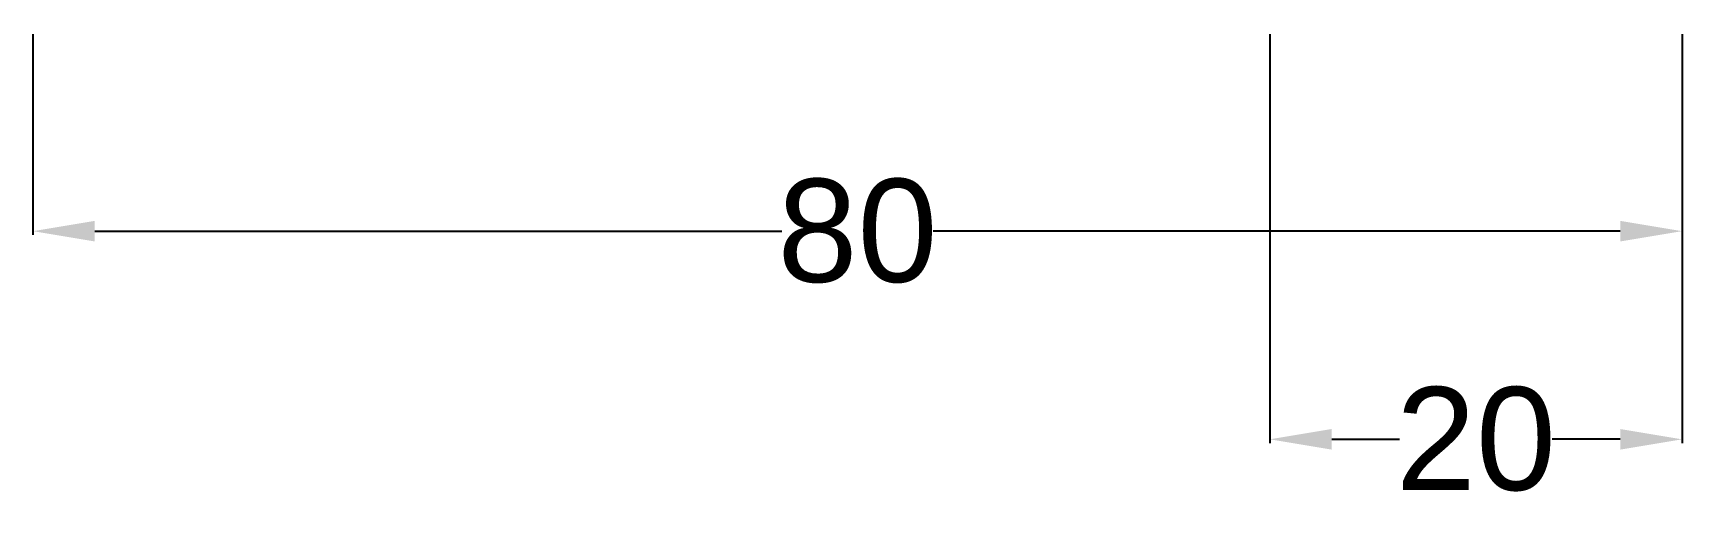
# Model space of a CAD drawing. Header units: millimetres. Extents: x 5 to 85, y -8 to 15.
import ezdxf

# ---------------------------------------------------------------- set-up
doc = ezdxf.new("R2010")
doc.units = ezdxf.units.MM
doc.header["$MEASUREMENT"] = 0
doc.styles.get("Standard").update_dxf_attribs({"font": 'arial.ttf'})
doc.dimstyles.get("Standard").update_dxf_attribs({"dimtxt": 5, "dimasz": 3, "dimexe": 0.18, "dimexo": 0.0625, "dimgap": 0.09, "dimtad": 0, "dimtih": 1, "dimtoh": 1, "dimdec": 0, "dimzin": 0, "dimdsep": 46, "dimtxsty": 'Standard', "dimcen": 0.09, "dimadec": 0, "dimazin": 0, "dimtfac": 1, "dimtdec": 0, "dimtofl": 0, "dimtmove": 0, "dimatfit": 3, "dimfxl": 1, "dimtolj": 1, "dimtzin": 0, "dimarcsym": 0})

# ---------------------------------------------------------------- blocks, each defined once
blk = doc.blocks.new('*D3')
at = {"color": 0, "lineweight": -2, "transparency": 16777216}
for p, q in [((5.039, 14.94), (5.039, 5.216)), ((85.039, 14.94), (85.039, 5.216)), ((8.039, 5.396), (41.373, 5.396)), ((82.039, 5.396), (48.705, 5.396))]:
    blk.add_line(p, q, dxfattribs=at)
at = {"color": 0, "transparency": 16777216}
for points in [[(8.039, 5.896), (8.039, 4.896), (5.039, 5.396)], [(82.039, 5.896), (82.039, 4.896), (85.039, 5.396)]]:
    blk.add_solid(points, dxfattribs=at)
at = {"layer": 'Defpoints', "color": 0, "transparency": 16777216}
for p in [(5.039, 15.003), (85.039, 15.003), (85.039, 5.396)]:
    blk.add_point(p, dxfattribs=at)
at = {"color": 0, "transparency": 16777216, "insert": (45.039, 5.396), "char_height": 5, "attachment_point": 5}
blk.add_mtext('\\A1;80', dxfattribs=at)
blk = doc.blocks.new('*D4')
at = {"color": 0, "lineweight": -2, "transparency": 16777216}
for p, q in [((65.045, 14.94), (65.045, -4.876)), ((85.039, 14.94), (85.039, -4.876)), ((68.045, -4.696), (71.337, -4.696)), ((82.039, -4.696), (78.747, -4.696))]:
    blk.add_line(p, q, dxfattribs=at)
at = {"color": 0, "transparency": 16777216}
for points in [[(68.045, -4.196), (68.045, -5.196), (65.045, -4.696)], [(82.039, -4.196), (82.039, -5.196), (85.039, -4.696)]]:
    blk.add_solid(points, dxfattribs=at)
at = {"layer": 'Defpoints', "color": 0, "transparency": 16777216}
for p in [(65.045, 15.003), (85.039, 15.003), (85.039, -4.696)]:
    blk.add_point(p, dxfattribs=at)
at = {"color": 0, "transparency": 16777216, "insert": (75.042, -4.696), "char_height": 5, "attachment_point": 5}
blk.add_mtext('\\A1;20', dxfattribs=at)

msp = doc.modelspace()

# ---------------------------------------------------------------- dimensions: what is measured, and where the dimension line sits
for p1, distance, picture, middle in [((5.039, 15.003), -9.607, '*D3', (45.039, 5.396)), ((65.045, 15.003), -19.699, '*D4', (75.042, -4.696))]:
    dim = msp.add_aligned_dim(p1=p1, p2=(85.039, 15.003), distance=distance, dimstyle='Standard')
    dim.commit()
    dim.dimension.update_dxf_attribs({"geometry": picture, "text_midpoint": middle})

doc.saveas('drawing.dxf')
